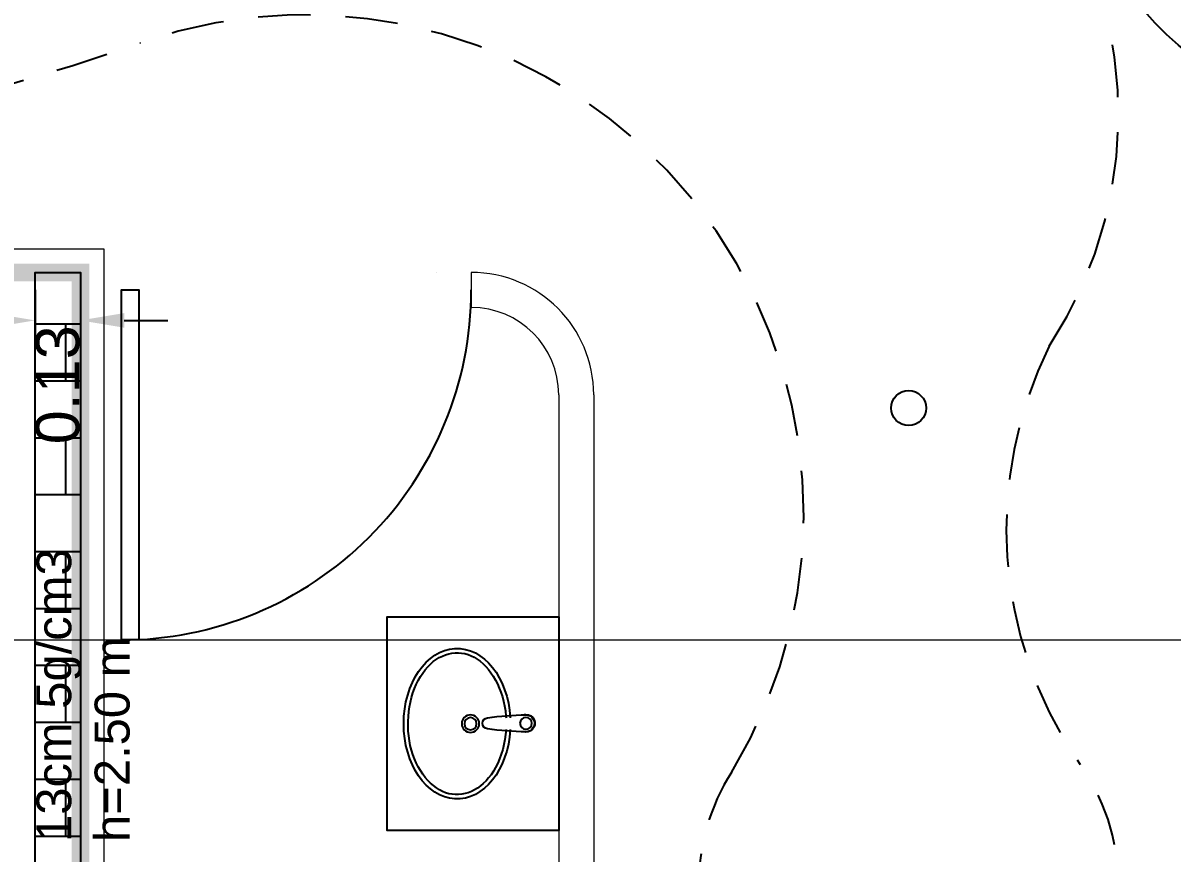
# Model space of a CAD drawing. Header units: metres. Extents: x -22 to 564, y 0 to 143.
# Drawn here: x 100.178 to 103.462, y 40.266 to 42.638 of the extents above; entities that cross this region are included whole.
import ezdxf
from ezdxf.enums import TextEntityAlignment as Align

# ---------------------------------------------------------------- set-up
doc = ezdxf.new("R2010")
doc.units = ezdxf.units.M
for name, pattern in [('EJES630', [6.3, 5.5, -0.4, 0, -0.4]), ('XREF 1N NEURO-ONCOLOGIA$0$DASHED2', [0.375, 0.25, -0.125]), ('XREF 1N NEURO-ONCOLOGIA$0$HIDDE150', [0.24, 0.15, -0.09])]:
    doc.linetypes.add(name, pattern=pattern)
doc.layers.add('EJES', color=11, linetype='EJES630', lineweight=0)
doc.layers.add('XREF 1N NEURO-ONCOLOGIA$0$MUROS DE TABLAROCA', color=150, linetype='Continuous', lineweight=13)
for name, color, linetype in [('TEXTO', 7, 'Continuous'), ('XREF 1N NEURO-ONCOLOGIA$0$CANCELES', 1, 'Continuous'), ('XREF 1N NEURO-ONCOLOGIA$0$COTAS PAÑOS', 8, 'Continuous'), ('XREF 1N NEURO-ONCOLOGIA$0$HATCH', 7, 'Continuous'), ('XREF 1N NEURO-ONCOLOGIA$0$LAMPARAS 1', 112, 'Continuous'), ('XREF 1N NEURO-ONCOLOGIA$0$LOSA BLINDADA', 20, 'XREF 1N NEURO-ONCOLOGIA$0$DASHED2'), ('XREF 1N NEURO-ONCOLOGIA$0$Mobiliario Fijo', 40, 'Continuous'), ('XREF 1N NEURO-ONCOLOGIA$0$PLAFONES', 20, 'XREF 1N NEURO-ONCOLOGIA$0$HIDDE150'), ('XREF 1N NEURO-ONCOLOGIA$0$PUERTAS', 253, 'Continuous'), ('XREF 1N NEURO-ONCOLOGIA$0$TABIQUES BLINDADOS', 30, 'Continuous'), ('XREF 1N NEURO-ONCOLOGIA$0$TEX-MOB', 4, 'Continuous')]:
    doc.layers.add(name, color=color, linetype=linetype)
doc.styles.add('100 LOCALES 25', font='arial.ttf', dxfattribs={"height": 0.25})
doc.styles.add('XREF 1N NEURO-ONCOLOGIA$0$COTAS', font='arial.ttf')
doc.styles.add('XREF 1N NEURO-ONCOLOGIA$0$HANDLET', font='romans.shx')
doc.dimstyles.new('XREF 1N NEURO-ONCOLOGIA$0$50 FLECHAS', dxfattribs={"dimscale": 0.5, "dimtxt": 0.25, "dimasz": 0.25, "dimexe": 0.1, "dimexo": 0.1, "dimgap": 0.025, "dimtad": 0, "dimtih": 1, "dimtoh": 1, "dimzin": 1, "dimdsep": 46, "dimtxsty": 'XREF 1N NEURO-ONCOLOGIA$0$COTAS', "dimcen": 0.1, "dimclrd": 256, "dimclre": 256, "dimclrt": 7, "dimadec": 0, "dimazin": 1, "dimtfac": 1, "dimtofl": 0, "dimtmove": 2, "dimatfit": 3, "dimfxl": 1, "dimtolj": 1, "dimtzin": 1, "dimlwd": -1, "dimlwe": -1, "dimarcsym": 0})

# ---------------------------------------------------------------- blocks, each defined once
blk = doc.blocks.new('XREF 1N NEURO-ONCOLOGIA$0$XR-00$0$LV-2-1P')
at = {"layer": 'XREF 1N NEURO-ONCOLOGIA$0$Mobiliario Fijo'}
blk.add_circle((0, 0), 0.672, dxfattribs=at)
for centre, radius, start, end in [((0, 0), 1, 0, 198.6555), ((0, 0), 0.951, 359.5329, 180.4671), ((32.32, 0.26), 33.27, 180.4671, 187.9569), ((-32.32, 0.26), 33.27, 352.0431, 359.5329), ((0, 0), 0.999, 341.3375, 0.0036), ((0, -4.25), 0.638, 187.9569, 352.0431)]:
    blk.add_arc(centre, radius, start, end, dxfattribs=at)
blk = doc.blocks.new('XREF 1N NEURO-ONCOLOGIA$0$XR-00$0$LAVABO.NORMATIVO')
at = {"layer": 'XREF 1N NEURO-ONCOLOGIA$0$Mobiliario Fijo'}
blk.add_lwpolyline([(0.305, 0), (-0.305, 0), (-0.305, -0.49), (0.305, -0.49)], close=True, dxfattribs=at)
for radius in [0.025, 0.0175]:
    blk.add_circle((0, -0.2523), radius, dxfattribs=at)
blk.add_ellipse((0, -0.2907), major_axis=(-0.215, 0), ratio=0.709302, start_param=4.791428, end_param=10.916607, dxfattribs=at)
blk.add_open_spline([(-0.0163, -0.1507), (-0.0558, -0.153), (-0.0942, -0.1635), (-0.1837, -0.2123), (-0.2121, -0.2654), (-0.1879, -0.3629), (-0.1336, -0.4082), (0.0089, -0.4403), (0.0926, -0.4256), (0.1966, -0.3523), (0.2151, -0.2979), (0.1733, -0.2026), (0.1106, -0.1621), (0.0301, -0.1518), (0.0232, -0.1511), (0.0163, -0.1507)], degree=3, knots=[4.791428, 4.791428, 4.791428, 4.791428, 5.367357, 5.367357, 6.457084, 6.457084, 7.54681, 7.54681, 8.636537, 8.636537, 9.726264, 9.726264, 10.81599, 10.81599, 10.916607, 10.916607, 10.916607, 10.916607], dxfattribs=at)
at = {"layer": 'XREF 1N NEURO-ONCOLOGIA$0$Mobiliario Fijo', "xscale": 0.025387031332116, "yscale": 0.025387031332116, "zscale": 0.025387031332116}
blk.add_blockref('XREF 1N NEURO-ONCOLOGIA$0$XR-00$0$LV-2-1P', (0.001, -0.0938), dxfattribs=at)
blk = doc.blocks.new('*D496')
at = {"layer": 'XREF 1N NEURO-ONCOLOGIA$0$COTAS PAÑOS', "transparency": 16777216}
for p, q in [((8.3369, 44.3296), (8.3369, 44.4546)), ((8.4239, 44.2046), (8.2869, 44.2046)), ((8.4239, 44.0746), (8.2869, 44.0746)), ((8.3369, 43.9496), (8.3369, 43.8246))]:
    blk.add_line(p, q, dxfattribs=at)
for points in [[(8.316, 44.3296), (8.3577, 44.3296), (8.3369, 44.2046)], [(8.316, 43.9496), (8.3577, 43.9496), (8.3369, 44.0746)]]:
    blk.add_solid(points, dxfattribs=at)
at = {"layer": 'XREF 1N NEURO-ONCOLOGIA$0$COTAS PAÑOS', "color": 7, "transparency": 16777216, "insert": (8.1529, 44.1396), "char_height": 0.125, "attachment_point": 5, "style": 'XREF 1N NEURO-ONCOLOGIA$0$COTAS'}
blk.add_mtext('\\A1;0.13', dxfattribs=at)
blk = doc.blocks.new('XREF 1N NEURO-ONCOLOGIA')
at = {"layer": 'XREF 1N NEURO-ONCOLOGIA$0$HATCH'}
h = blk.add_hatch(dxfattribs=at)
h.set_pattern_fill('AR-B816', color=256, scale=0.0008, angle=90)
h.paths.add_polyline_path([(5.8539, 44.2046), (8.4739, 44.2046), (8.4739, 44.0746), (5.8539, 44.0746)])
at = {"layer": 'XREF 1N NEURO-ONCOLOGIA$0$CANCELES'}
blk.add_lwpolyline([(8.8989, 40.3326, -0.414214), (9.8239, 41.2576), (9.8239, 40.3326), (9.7739, 40.3326), (9.7739, 41.2576), (9.8239, 41.2576)], format="xyb", dxfattribs=at)
at = {"layer": 'XREF 1N NEURO-ONCOLOGIA$0$LAMPARAS 1'}
blk.add_circle((8.0864, 41.7076, 0), 0.05, dxfattribs=at)
at = {"layer": 'XREF 1N NEURO-ONCOLOGIA$0$MUROS DE TABLAROCA'}
for p, q in [((8.4739, 43.0576), (8.4739, 43.0576)), ((8.3739, 42.9576), (8.3739, 42.9576, 0)), ((8.4739, 42.9576), (8.3739, 42.9576, 0)), ((8.1239, 42.6076), (5.4939, 42.6076, 0))]:
    blk.add_line(p, q, dxfattribs=at)
at = {"layer": 'XREF 1N NEURO-ONCOLOGIA$0$MUROS DE TABLAROCA', "elevation": 0}
blk.add_lwpolyline([(8.5409, 45.3216), (8.1469, 45.3216), (8.1469, 46.0606), (5.9209, 46.0606), (5.9209, 44.2716), (8.5409, 44.2716), (8.5409, 44.0076), (5.9209, 44.0076)], dxfattribs=at)
at = {"layer": 'XREF 1N NEURO-ONCOLOGIA$0$MUROS DE TABLAROCA', "extrusion": (2.09478e-07, -2.09478e-07, 1)}
for radius in [0.35, 0.25]:
    blk.add_arc((8.1239, 42.9576, 0), radius, 270, 0, dxfattribs=at)
at = {"layer": 'XREF 1N NEURO-ONCOLOGIA$0$Mobiliario Fijo', "transparency": 33554687, "xscale": -1, "rotation": 179.999996364084}
blk.add_blockref('XREF 1N NEURO-ONCOLOGIA$0$XR-00$0$LAVABO.NORMATIVO', (7.1848, 42.7076, 0), dxfattribs=at)
at = {"layer": 'XREF 1N NEURO-ONCOLOGIA$0$TEX-MOB', "style": 'XREF 1N NEURO-ONCOLOGIA$0$HANDLET'}
for p in [(1.7, 4.5847, 0), (1.7073, 2.0138, 0)]:
    blk.add_attdef('234', text='', height=0.075, rotation=180, dxfattribs=at).set_placement(p, align=Align.MIDDLE_CENTER)
at = {"layer": 'XREF 1N NEURO-ONCOLOGIA$0$COTAS PAÑOS'}
dim = blk.add_linear_dim(base=(8.3369, 44.0746), p1=(8.4739, 44.2046, 0), p2=(8.4739, 44.0746, 0), angle=90, dimstyle='XREF 1N NEURO-ONCOLOGIA$0$50 FLECHAS', dxfattribs=at)
dim.commit()
dim.dimension.update_dxf_attribs({"geometry": '*D496', "text_midpoint": (8.1529, 44.1396)})
at = {"layer": 'XREF 1N NEURO-ONCOLOGIA$0$LOSA BLINDADA', "const_width": 0.05, "elevation": 0}
blk.add_lwpolyline([(0.0739, 48.0576), (0.0739, 40.7076), (1.0739, 40.7076), (1.0739, 40.5076), (1.0739, 40.3776), (5.8539, 40.3776), (5.8539, 44.0746), (8.4739, 44.0746), (8.4739, 48.3876), (7.9239, 48.3876), (7.9239, 48.0576), (6.9239, 48.0576), (6.9239, 48.3876), (1.0739, 48.3876), (1.0739, 48.0576)], close=True, dxfattribs=at)
at = {"layer": 'XREF 1N NEURO-ONCOLOGIA$0$MUROS DE TABLAROCA'}
blk.add_line((8.1239, 42.7076), (5.9209, 42.7076, 0), dxfattribs=at)
at = {"layer": 'XREF 1N NEURO-ONCOLOGIA$0$PLAFONES'}
blk.add_lwpolyline([(8.2637, 41.3056, 0.746817), (10.0233, 42.7887, -0.095186), (10.0905, 46.8076, -0.376434), (10.7239, 47.4076), (12.6739, 47.4076, 1), (12.6739, 48.0076), (9.6739, 48.0076, 0.414214), (8.7739, 47.1076, 0.113004), (9.1298, 43.903, -0.703819), (7.0456, 42.2141, 0.142412), (6.7239, 42.3076, 1.381844), (7.0802, 41.2249, -0.271124)], format="xyb", close=True, dxfattribs=at)
at = {"layer": 'XREF 1N NEURO-ONCOLOGIA$0$PUERTAS', "elevation": 0}
blk.add_lwpolyline([(7.4239, 43.9576), (8.4239, 43.9576), (8.4239, 43.9076), (7.4239, 43.9076), (7.4239, 43.9576, 0.414214), (8.4239, 42.9576)], format="xyb", dxfattribs=at)
at = {"layer": 'XREF 1N NEURO-ONCOLOGIA$0$TABIQUES BLINDADOS', "elevation": 0}
blk.add_lwpolyline([(5.8539, 48.2576), (5.8539, 46.3876), (8.2139, 46.3876), (8.2139, 46.9402), (8.4739, 46.9402), (8.4739, 45.3886), (8.2139, 45.3886), (8.2139, 46.1276), (5.8539, 46.1276), (5.8539, 44.2046), (8.4739, 44.2046), (8.4739, 44.0746), (5.8539, 44.0746), (5.8539, 42.7076), (5.5939, 42.7076), (5.5939, 48.2576)], dxfattribs=at)

msp = doc.modelspace()

# ---------------------------------------------------------------- block references
at = {"rotation": 90}
msp.add_blockref('XREF 1N NEURO-ONCOLOGIA', (144.4169, 33.4511), dxfattribs=at)

# ---------------------------------------------------------------- next in the draw order: linework, layer by layer
at = {"layer": 'EJES'}
msp.add_line((80.8529, 40.875), (145.9227, 40.875), dxfattribs=at)

# ---------------------------------------------------------------- next in the draw order: texts
at = {"layer": 'TEXTO', "color": 0, "insert": (100.4841, 40.2982, 0), "char_height": 0.1, "width": 0.966529, "attachment_point": 7, "rotation": 90, "style": '100 LOCALES 25'}
msp.add_mtext('13cm 5g/cm3 h=2.50 m', dxfattribs=at)

doc.saveas('drawing.dxf')
